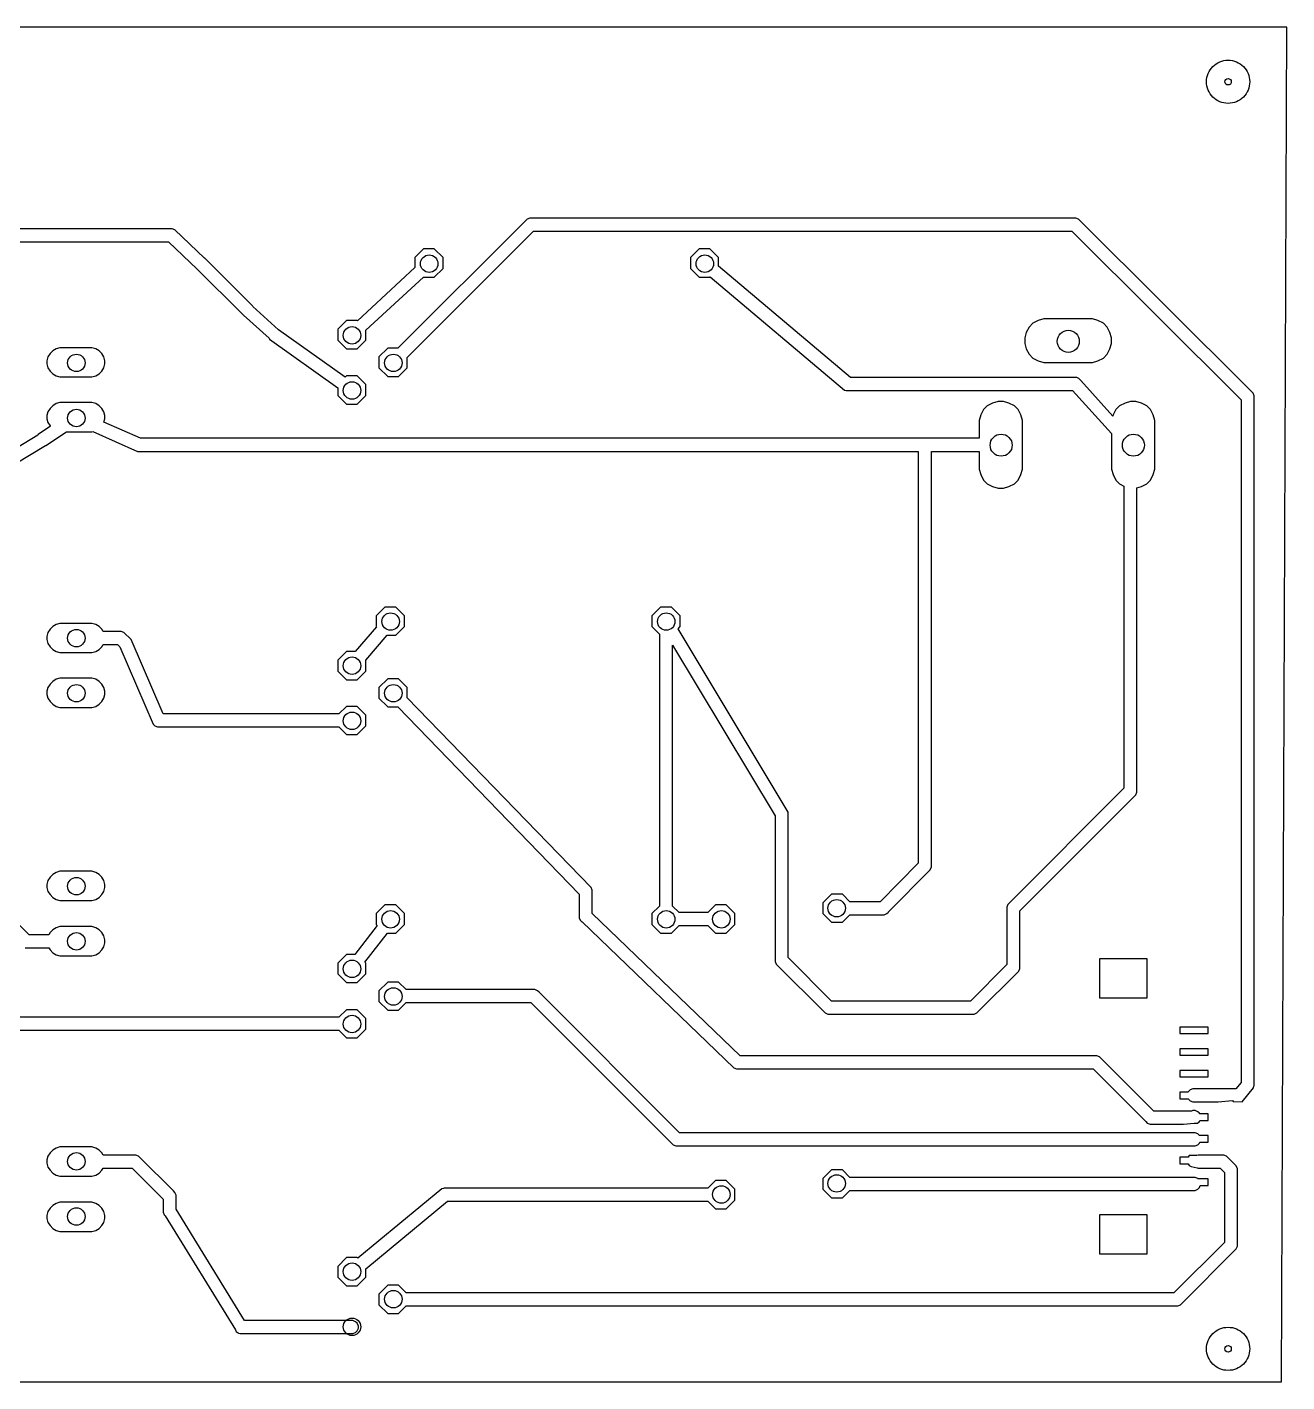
# Model space of a CAD drawing. Extents: x 0.23 to 3.83, y -3 to -0.54.
# Drawn here: x 1.544 to 3.829, y -3 to -0.543 of the extents above; entities that cross this region are included whole.
import ezdxf

# ---------------------------------------------------------------- set-up
doc = ezdxf.new("R2010")
doc.units = 0
doc.header["$LTSCALE"] = 100
doc.layers.add('LAYER_1', color=1, linetype='CONTINUOUS')
doc.layers.add('LAYER_2', color=7, linetype='CONTINUOUS')

msp = doc.modelspace()

# ---------------------------------------------------------------- linework, layer by layer
at = {"layer": 'LAYER_1', "color": 7}
msp.add_lwpolyline([(0.234427, -3.000424), (3.819427, -3.000424), (3.829427, -0.542924), (0.244427, -0.542924), (0.234427, -3.000424)], close=True, dxfattribs=at)
for points in [[(3.683594, -0.642091, -0.199588), (3.695066, -0.614396, -0.199589), (3.722761, -0.602924)], [(3.722761, -0.602924, -0.199589), (3.750456, -0.614396, -0.199588), (3.761927, -0.642091)], [(3.716927, -0.642091, -0.199589), (3.718636, -0.637966, -0.199588), (3.722761, -0.636258)], [(3.716927, -0.642091, -0.199589), (3.718636, -0.637966, -0.199588), (3.722761, -0.636258)], [(3.722761, -0.636258, -0.199588), (3.726885, -0.637966, -0.199589), (3.728594, -0.642091)], [(3.722761, -0.636258, -0.199588), (3.726885, -0.637966, -0.199589), (3.728594, -0.642091)], [(3.722761, -0.681258, -0.199589), (3.695066, -0.669786, -0.199588), (3.683594, -0.642091)], [(3.722761, -0.647924, -0.199587), (3.718636, -0.646216, -0.19959), (3.716927, -0.642091)], [(3.722761, -0.647924, -0.199587), (3.718636, -0.646216, -0.19959), (3.716927, -0.642091)], [(3.728594, -0.642091, -0.19959), (3.726885, -0.646216, -0.199587), (3.722761, -0.647924)], [(3.728594, -0.642091, -0.19959), (3.726885, -0.646216, -0.199587), (3.722761, -0.647924)], [(3.761927, -0.642091, -0.199588), (3.750456, -0.669786, -0.199589), (3.722761, -0.681258)], [(2.257761, -0.972091, -0.199589), (2.262398, -0.960895, -0.199589), (2.273594, -0.956258)], [(2.273594, -0.956258, -0.199589), (2.28479, -0.960895, -0.199588), (2.289427, -0.972091)], [(2.757761, -0.972091, -0.199589), (2.762398, -0.960895, -0.199589), (2.773594, -0.956258)], [(2.773594, -0.956258, -0.199589), (2.78479, -0.960895, -0.199588), (2.789427, -0.972091)], [(2.273594, -0.987924, -0.199588), (2.262398, -0.983287, -0.199589), (2.257761, -0.972091)], [(2.289427, -0.972091, -0.199589), (2.28479, -0.983287, -0.199589), (2.273594, -0.987924)], [(2.773594, -0.987924, -0.199588), (2.762398, -0.983287, -0.199589), (2.757761, -0.972091)], [(2.789427, -0.972091, -0.199589), (2.78479, -0.983287, -0.199589), (2.773594, -0.987924)], [(2.117761, -1.102091, -0.199589), (2.122398, -1.090895, -0.199589), (2.133594, -1.086258)], [(2.133594, -1.117924, -0.199588), (2.122398, -1.113287, -0.199589), (2.117761, -1.102091)], [(2.133594, -1.086258, -0.199589), (2.14479, -1.090895, -0.199588), (2.149427, -1.102091)], [(2.149427, -1.102091, -0.199589), (2.14479, -1.113287, -0.199589), (2.133594, -1.117924)], [(3.412761, -1.112924, -0.199589), (3.418618, -1.098782, -0.199589), (3.432761, -1.092924)], [(3.432761, -1.092924, -0.199589), (3.446903, -1.098782, -0.199589), (3.452761, -1.112924)], [(3.432761, -1.132924, -0.199589), (3.418618, -1.127066, -0.199589), (3.412761, -1.112924)], [(3.452761, -1.112924, -0.199589), (3.446903, -1.127066, -0.199589), (3.432761, -1.132924)], [(1.617761, -1.152091, -0.199589), (1.622398, -1.140895, -0.199589), (1.633594, -1.136258)], [(1.633594, -1.167924, -0.199588), (1.622398, -1.163287, -0.199589), (1.617761, -1.152091)], [(1.633594, -1.136258, -0.199589), (1.64479, -1.140895, -0.199588), (1.649427, -1.152091)], [(1.649427, -1.152091, -0.199589), (1.64479, -1.163287, -0.199589), (1.633594, -1.167924)], [(2.192761, -1.152091, -0.199589), (2.197398, -1.140895, -0.199589), (2.208594, -1.136258)], [(2.208594, -1.167924, -0.199588), (2.197398, -1.163287, -0.199589), (2.192761, -1.152091)], [(2.208594, -1.136258, -0.199589), (2.21979, -1.140895, -0.199588), (2.224427, -1.152091)], [(2.224427, -1.152091, -0.199589), (2.21979, -1.163287, -0.199589), (2.208594, -1.167924)], [(2.117761, -1.202091, -0.199589), (2.122398, -1.190895, -0.199589), (2.133594, -1.186258)], [(2.133594, -1.217924, -0.199588), (2.122398, -1.213287, -0.199589), (2.117761, -1.202091)], [(2.133594, -1.186258, -0.199589), (2.14479, -1.190895, -0.199588), (2.149427, -1.202091)], [(2.149427, -1.202091, -0.199589), (2.14479, -1.213287, -0.199589), (2.133594, -1.217924)], [(1.617761, -1.252091, -0.199589), (1.622398, -1.240895, -0.199589), (1.633594, -1.236258)], [(1.633594, -1.267924, -0.199588), (1.622398, -1.263287, -0.199589), (1.617761, -1.252091)], [(1.633594, -1.236258, -0.199589), (1.64479, -1.240895, -0.199588), (1.649427, -1.252091)], [(1.649427, -1.252091, -0.199589), (1.64479, -1.263287, -0.199589), (1.633594, -1.267924)], [(3.291094, -1.301258, -0.199589), (3.296952, -1.287115, -0.199589), (3.311094, -1.281258)], [(3.311094, -1.321258, -0.199589), (3.296952, -1.3154, -0.199589), (3.291094, -1.301258)], [(3.311094, -1.281258, -0.199589), (3.325236, -1.287115, -0.199589), (3.331094, -1.301258)], [(3.331094, -1.301258, -0.199589), (3.325236, -1.3154, -0.199589), (3.311094, -1.321258)], [(3.531094, -1.301258, -0.199589), (3.536952, -1.287115, -0.199589), (3.551094, -1.281258)], [(3.551094, -1.321258, -0.199589), (3.536952, -1.3154, -0.199589), (3.531094, -1.301258)], [(3.551094, -1.281258, -0.199589), (3.565236, -1.287115, -0.199589), (3.571094, -1.301258)], [(3.571094, -1.301258, -0.199589), (3.565236, -1.3154, -0.199589), (3.551094, -1.321258)], [(2.187761, -1.621258, -0.199588), (2.192398, -1.610062, -0.199589), (2.203594, -1.605424)], [(2.203594, -1.637091, -0.199589), (2.192398, -1.632453, -0.199588), (2.187761, -1.621258)], [(2.203594, -1.605424, -0.199589), (2.21479, -1.610062, -0.199588), (2.219427, -1.621258)], [(2.219427, -1.621258, -0.199588), (2.21479, -1.632453, -0.199589), (2.203594, -1.637091)], [(2.687761, -1.621258, -0.199588), (2.692398, -1.610062, -0.199589), (2.703594, -1.605424)], [(2.703594, -1.637091, -0.199589), (2.692398, -1.632453, -0.199588), (2.687761, -1.621258)], [(2.703594, -1.605424, -0.199589), (2.71479, -1.610062, -0.199588), (2.719427, -1.621258)], [(2.719427, -1.621258, -0.199588), (2.71479, -1.632453, -0.199589), (2.703594, -1.637091)], [(1.617761, -1.651258, -0.199588), (1.622398, -1.640062, -0.199589), (1.633594, -1.635424)], [(1.633594, -1.635424, -0.199589), (1.64479, -1.640062, -0.199588), (1.649427, -1.651258)], [(1.633594, -1.667091, -0.199589), (1.622398, -1.662453, -0.199588), (1.617761, -1.651258)], [(1.649427, -1.651258, -0.199588), (1.64479, -1.662453, -0.199589), (1.633594, -1.667091)], [(2.117761, -1.701258, -0.199588), (2.122398, -1.690062, -0.199589), (2.133594, -1.685424)], [(2.133594, -1.685424, -0.199589), (2.14479, -1.690062, -0.199588), (2.149427, -1.701258)], [(2.133594, -1.717091, -0.199589), (2.122398, -1.712453, -0.199588), (2.117761, -1.701258)], [(2.149427, -1.701258, -0.199588), (2.14479, -1.712453, -0.199589), (2.133594, -1.717091)], [(1.617761, -1.751258, -0.199588), (1.622398, -1.740062, -0.199589), (1.633594, -1.735424)], [(1.633594, -1.735424, -0.199589), (1.64479, -1.740062, -0.199588), (1.649427, -1.751258)], [(2.192761, -1.751258, -0.199588), (2.197398, -1.740062, -0.199589), (2.208594, -1.735424)], [(2.208594, -1.735424, -0.199589), (2.21979, -1.740062, -0.199588), (2.224427, -1.751258)], [(1.633594, -1.767091, -0.199589), (1.622398, -1.762453, -0.199588), (1.617761, -1.751258)], [(1.649427, -1.751258, -0.199588), (1.64479, -1.762453, -0.199589), (1.633594, -1.767091)], [(2.208594, -1.767091, -0.199589), (2.197398, -1.762453, -0.199588), (2.192761, -1.751258)], [(2.224427, -1.751258, -0.199588), (2.21979, -1.762453, -0.199589), (2.208594, -1.767091)], [(2.117761, -1.801258, -0.199588), (2.122398, -1.790062, -0.199589), (2.133594, -1.785424)], [(2.133594, -1.785424, -0.199589), (2.14479, -1.790062, -0.199588), (2.149427, -1.801258)], [(2.133594, -1.817091, -0.199589), (2.122398, -1.812453, -0.199588), (2.117761, -1.801258)], [(2.149427, -1.801258, -0.199588), (2.14479, -1.812453, -0.199589), (2.133594, -1.817091)], [(1.617761, -2.101258, -0.199588), (1.622398, -2.090062, -0.199589), (1.633594, -2.085424)], [(1.633594, -2.085424, -0.199589), (1.64479, -2.090062, -0.199588), (1.649427, -2.101258)], [(1.633594, -2.117091, -0.199589), (1.622398, -2.112453, -0.199588), (1.617761, -2.101258)], [(1.649427, -2.101258, -0.199588), (1.64479, -2.112453, -0.199589), (1.633594, -2.117091)], [(2.996927, -2.141258, -0.199588), (3.001565, -2.130062, -0.199588), (3.012761, -2.125424)], [(3.012761, -2.125424, -0.199588), (3.023956, -2.130062, -0.199588), (3.028594, -2.141258)], [(2.187761, -2.161258, -0.199588), (2.192398, -2.150062, -0.199589), (2.203594, -2.145424)], [(2.203594, -2.177091, -0.199589), (2.192398, -2.172453, -0.199588), (2.187761, -2.161258)], [(2.203594, -2.145424, -0.199589), (2.21479, -2.150062, -0.199588), (2.219427, -2.161258)], [(2.219427, -2.161258, -0.199588), (2.21479, -2.172453, -0.199589), (2.203594, -2.177091)], [(2.687761, -2.161258, -0.199588), (2.692398, -2.150062, -0.199589), (2.703594, -2.145424)], [(2.703594, -2.177091, -0.199589), (2.692398, -2.172453, -0.199588), (2.687761, -2.161258)], [(2.703594, -2.145424, -0.199589), (2.71479, -2.150062, -0.199588), (2.719427, -2.161258)], [(2.719427, -2.161258, -0.199588), (2.71479, -2.172453, -0.199589), (2.703594, -2.177091)], [(2.787761, -2.161258, -0.199588), (2.792398, -2.150062, -0.199589), (2.803594, -2.145424)], [(2.803594, -2.177091, -0.199589), (2.792398, -2.172453, -0.199588), (2.787761, -2.161258)], [(2.803594, -2.145424, -0.199589), (2.81479, -2.150062, -0.199588), (2.819427, -2.161258)], [(2.819427, -2.161258, -0.199588), (2.81479, -2.172453, -0.199589), (2.803594, -2.177091)], [(3.012761, -2.157091, -0.199588), (3.001565, -2.152453, -0.199588), (2.996927, -2.141258)], [(3.028594, -2.141258, -0.199588), (3.023956, -2.152453, -0.199588), (3.012761, -2.157091)], [(1.617761, -2.201258, -0.199588), (1.622398, -2.190062, -0.199589), (1.633594, -2.185424)], [(1.633594, -2.185424, -0.199589), (1.64479, -2.190062, -0.199588), (1.649427, -2.201258)], [(1.633594, -2.217091, -0.199589), (1.622398, -2.212453, -0.199588), (1.617761, -2.201258)], [(1.649427, -2.201258, -0.199588), (1.64479, -2.212453, -0.199589), (1.633594, -2.217091)], [(2.117761, -2.251258, -0.199588), (2.122398, -2.240062, -0.199589), (2.133594, -2.235424)], [(2.133594, -2.235424, -0.199589), (2.14479, -2.240062, -0.199588), (2.149427, -2.251258)], [(2.133594, -2.267091, -0.199589), (2.122398, -2.262453, -0.199588), (2.117761, -2.251258)], [(2.149427, -2.251258, -0.199588), (2.14479, -2.262453, -0.199589), (2.133594, -2.267091)], [(2.192761, -2.301258, -0.199588), (2.197398, -2.290062, -0.199589), (2.208594, -2.285424)], [(2.208594, -2.285424, -0.199589), (2.21979, -2.290062, -0.199588), (2.224427, -2.301258)], [(2.208594, -2.317091, -0.199589), (2.197398, -2.312453, -0.199588), (2.192761, -2.301258)], [(2.224427, -2.301258, -0.199588), (2.21979, -2.312453, -0.199589), (2.208594, -2.317091)], [(2.117761, -2.351258, -0.199588), (2.122398, -2.340062, -0.199589), (2.133594, -2.335424)], [(2.133594, -2.367091, -0.199589), (2.122398, -2.362453, -0.199588), (2.117761, -2.351258)], [(2.133594, -2.335424, -0.199589), (2.14479, -2.340062, -0.199588), (2.149427, -2.351258)], [(2.149427, -2.351258, -0.199588), (2.14479, -2.362453, -0.199589), (2.133594, -2.367091)], [(1.617761, -2.600424, -0.199589), (1.622398, -2.589228, -0.199588), (1.633594, -2.584591)], [(1.633594, -2.616258, -0.199589), (1.622398, -2.61162, -0.199589), (1.617761, -2.600424)], [(1.633594, -2.584591, -0.199589), (1.64479, -2.589228, -0.199589), (1.649427, -2.600424)], [(1.649427, -2.600424, -0.199588), (1.64479, -2.61162, -0.199589), (1.633594, -2.616258)], [(2.996927, -2.640424, -0.199589), (3.001565, -2.629228, -0.199588), (3.012761, -2.624591)], [(3.012761, -2.624591, -0.199588), (3.023956, -2.629228, -0.199589), (3.028594, -2.640424)], [(2.787761, -2.660424, -0.199589), (2.792398, -2.649228, -0.199588), (2.803594, -2.644591)], [(2.803594, -2.644591, -0.199589), (2.81479, -2.649228, -0.199589), (2.819427, -2.660424)], [(3.012761, -2.656258, -0.199588), (3.001565, -2.65162, -0.199589), (2.996927, -2.640424)], [(3.028594, -2.640424, -0.199589), (3.023956, -2.65162, -0.199588), (3.012761, -2.656258)], [(2.803594, -2.676258, -0.199589), (2.792398, -2.67162, -0.199589), (2.787761, -2.660424)], [(2.819427, -2.660424, -0.199588), (2.81479, -2.67162, -0.199589), (2.803594, -2.676258)], [(1.617761, -2.700424, -0.199589), (1.622398, -2.689228, -0.199588), (1.633594, -2.684591)], [(1.633594, -2.716258, -0.199589), (1.622398, -2.71162, -0.199589), (1.617761, -2.700424)], [(1.633594, -2.684591, -0.199589), (1.64479, -2.689228, -0.199589), (1.649427, -2.700424)], [(1.649427, -2.700424, -0.199588), (1.64479, -2.71162, -0.199589), (1.633594, -2.716258)], [(2.117761, -2.800424, -0.199589), (2.122398, -2.789228, -0.199588), (2.133594, -2.784591)], [(2.133594, -2.816258, -0.199589), (2.122398, -2.81162, -0.199589), (2.117761, -2.800424)], [(2.133594, -2.784591, -0.199589), (2.14479, -2.789228, -0.199589), (2.149427, -2.800424)], [(2.149427, -2.800424, -0.199588), (2.14479, -2.81162, -0.199589), (2.133594, -2.816258)], [(2.192761, -2.850424, -0.199589), (2.197398, -2.839228, -0.199588), (2.208594, -2.834591)], [(2.208594, -2.866258, -0.199589), (2.197398, -2.86162, -0.199589), (2.192761, -2.850424)], [(2.208594, -2.834591, -0.199589), (2.21979, -2.839228, -0.199589), (2.224427, -2.850424)], [(2.224427, -2.850424, -0.199588), (2.21979, -2.86162, -0.199589), (2.208594, -2.866258)], [(2.117761, -2.900424, -0.199589), (2.122398, -2.889228, -0.199588), (2.133594, -2.884591)], [(2.133594, -2.884591, -0.199589), (2.14479, -2.889228, -0.199589), (2.149427, -2.900424)], [(2.133594, -2.916258, -0.199589), (2.122398, -2.91162, -0.199589), (2.117761, -2.900424)], [(2.149427, -2.900424, -0.199588), (2.14479, -2.91162, -0.199589), (2.133594, -2.916258)], [(3.683594, -2.940424, -0.199588), (3.695066, -2.912729, -0.199589), (3.722761, -2.901258)], [(3.722761, -2.901258, -0.199589), (3.750456, -2.912729, -0.199588), (3.761927, -2.940424)], [(3.722761, -2.979591, -0.199589), (3.695066, -2.968119, -0.199588), (3.683594, -2.940424)], [(3.716927, -2.940424, -0.19959), (3.718636, -2.936299, -0.199587), (3.722761, -2.934591)], [(3.716927, -2.940424, -0.19959), (3.718636, -2.936299, -0.199587), (3.722761, -2.934591)], [(3.722761, -2.946258, -0.199588), (3.718636, -2.944549, -0.199589), (3.716927, -2.940424)], [(3.722761, -2.946258, -0.199588), (3.718636, -2.944549, -0.199589), (3.716927, -2.940424)], [(3.722761, -2.934591, -0.199587), (3.726885, -2.936299, -0.19959), (3.728594, -2.940424)], [(3.722761, -2.934591, -0.199587), (3.726885, -2.936299, -0.19959), (3.728594, -2.940424)], [(3.728594, -2.940424, -0.199589), (3.726885, -2.944549, -0.199588), (3.722761, -2.946258)], [(3.728594, -2.940424, -0.199589), (3.726885, -2.944549, -0.199588), (3.722761, -2.946258)], [(3.761927, -2.940424, -0.199588), (3.750456, -2.968119, -0.199589), (3.722761, -2.979591)]]:
    msp.add_lwpolyline(points, format="xyb", dxfattribs=at)
at = {"layer": 'LAYER_2', "color": 4}
for points in [[(0.972523, -0.932532), (1.800883, -0.932532), (1.85278, -0.981745), (1.933488, -1.062454), (1.936441, -1.065406), (1.93698, -1.065622), (1.983035, -1.107412), (1.983685, -1.108713), (2.107701, -1.197296), (2.107701, -1.197296), (2.107701, -1.211076), (2.123449, -1.226824), (2.143134, -1.226824), (2.158882, -1.211076), (2.158882, -1.191391), (2.143134, -1.175643), (2.123449, -1.175643), (2.120906, -1.178185), (2.000202, -1.091968), (1.953562, -1.049647), (1.953173, -1.048674), (1.869512, -0.965013), (1.866559, -0.96206), (1.866281, -0.961948), (1.812425, -0.910879), (1.807504, -0.90891), (1.802583, -0.90891), (0.972858, -0.90891)], [(1.469906, -1.366758), (1.577709, -1.30172), (1.578173, -1.301627), (1.615369, -1.277021), (1.661835, -1.277021), (1.663323, -1.276595), (1.744512, -1.312454), (1.745496, -1.312454), (1.749433, -1.312454), (3.16085, -1.312454), (3.16085, -2.059562), (3.091892, -2.129383), (3.036835, -2.129383), (3.023055, -2.115603), (3.00337, -2.115603), (2.987622, -2.131351), (2.987622, -2.151036), (3.00337, -2.166784), (3.023055, -2.166784), (3.036835, -2.153005), (3.094906, -2.153005), (3.098843, -2.153005), (3.103764, -2.151036), (3.106717, -2.148084), (3.106741, -2.148021), (3.182504, -2.071312), (3.184473, -2.066391), (3.184473, -2.062454), (3.184473, -1.312454), (3.271087, -1.312454), (3.271087, -1.312454), (3.271087, -1.344934), (3.274039, -1.354776), (3.278961, -1.364619), (3.28585, -1.371509), (3.295693, -1.37643), (3.305536, -1.379383), (3.315378, -1.379383), (3.325221, -1.37643), (3.335063, -1.371509), (3.341953, -1.364619), (3.346874, -1.354776), (3.349827, -1.344934), (3.349827, -1.256351), (3.346874, -1.246509), (3.341953, -1.236666), (3.335063, -1.229776), (3.325221, -1.224855), (3.315378, -1.221902), (3.305536, -1.221902), (3.295693, -1.224855), (3.28585, -1.229776), (3.278961, -1.236666), (3.274039, -1.246509), (3.271087, -1.256351), (3.271087, -1.288832), (3.17463, -1.288832), (3.170693, -1.288832), (1.749897, -1.288832), (1.683688, -1.259589), (1.685457, -1.253398), (1.685457, -1.247493), (1.683488, -1.240603), (1.679551, -1.234698), (1.67463, -1.229776), (1.668724, -1.225839), (1.661835, -1.223871), (1.603764, -1.223871), (1.596874, -1.225839), (1.590969, -1.229776), (1.586047, -1.234698), (1.58211, -1.240603), (1.580142, -1.247493), (1.580142, -1.253398), (1.58211, -1.260288), (1.586047, -1.266194), (1.586904, -1.26705), (1.564394, -1.281942), (1.563677, -1.283374), (1.455115, -1.348871)], [(1.540772, -2.213044), (1.544709, -2.213044), (1.583423, -2.213044), (1.586047, -2.216981), (1.590969, -2.221902), (1.596874, -2.225839), (1.603764, -2.227808), (1.661835, -2.227808), (1.668724, -2.225839), (1.67463, -2.221902), (1.679551, -2.216981), (1.683488, -2.211076), (1.685457, -2.204186), (1.685457, -2.19828), (1.683488, -2.191391), (1.679551, -2.185485), (1.67463, -2.180564), (1.668724, -2.176627), (1.661835, -2.174658), (1.603764, -2.174658), (1.596874, -2.176627), (1.590969, -2.180564), (1.586047, -2.185485), (1.583423, -2.189422), (1.547661, -2.189422), (1.494512, -2.136272)], [(1.187516, -2.36265), (2.109669, -2.36265), (2.123449, -2.37643), (2.143134, -2.37643), (2.158882, -2.360682), (2.158882, -2.340997), (2.143134, -2.325249), (2.123449, -2.325249), (2.109669, -2.339028), (1.184473, -2.339028)]]:
    msp.add_lwpolyline(points, dxfattribs=at)
for points in [[(2.216953, -1.125446), (2.198252, -1.125446), (2.182504, -1.141194), (2.182504, -1.160879), (2.198252, -1.176627), (2.217937, -1.176627), (2.233685, -1.160879), (2.233685, -1.142178), (2.463016, -0.912847), (3.439409, -0.912847), (3.74648, -1.218965), (3.74648, -2.457092), (3.736903, -2.46895), (3.658882, -2.46895), (3.653961, -2.470918), (3.651008, -2.473871), (3.650614, -2.474855), (3.63526, -2.474855), (3.63526, -2.486666), (3.650614, -2.486666), (3.651008, -2.48765), (3.653961, -2.490603), (3.658882, -2.492572), (3.704614, -2.492572), (3.730704, -2.490237), (3.731717, -2.491587), (3.748449, -2.492572), (3.769118, -2.466981), (3.769709, -2.464028), (3.770102, -2.463044), (3.770102, -2.46206), (3.770102, -2.457139), (3.770102, -1.215997), (3.770102, -1.21206), (3.768134, -1.207139), (3.765181, -1.204186), (3.765166, -1.20418), (3.451205, -0.891194), (3.446284, -0.889225), (3.442347, -0.889225), (2.460063, -0.889225), (2.456126, -0.889225), (2.451205, -0.891194), (2.448252, -0.894147), (2.216953, -1.125446)], [(2.143393, -1.075508), (2.143134, -1.075249), (2.123449, -1.075249), (2.107701, -1.090997), (2.107701, -1.110682), (2.123449, -1.12643), (2.143134, -1.12643), (2.158882, -1.110682), (2.158882, -1.09248), (2.262953, -0.99625), (2.263213, -0.996509), (2.282898, -0.996509), (2.298646, -0.980761), (2.298646, -0.961076), (2.282898, -0.945328), (2.263213, -0.945328), (2.247465, -0.961076), (2.247465, -0.979278), (2.143393, -1.075508)], [(2.778961, -2.17269), (2.79274, -2.186469), (2.812425, -2.186469), (2.828173, -2.170721), (2.828173, -2.151036), (2.812425, -2.135288), (2.79274, -2.135288), (2.778961, -2.149068), (2.726795, -2.149068), (2.714984, -2.137257), (2.714984, -1.663832), (2.901008, -1.973871), (2.901008, -2.233713), (2.901008, -2.23765), (2.902976, -2.242572), (2.905929, -2.245524), (2.988606, -2.328202), (2.991559, -2.331154), (2.99648, -2.333123), (3.000417, -2.333123), (3.258291, -2.333123), (3.262228, -2.333123), (3.26715, -2.331154), (3.270102, -2.328202), (3.339984, -2.25832), (3.342937, -2.255367), (3.344906, -2.250446), (3.344906, -2.246509), (3.344906, -2.146115), (3.552583, -1.938438), (3.555536, -1.935485), (3.557504, -1.930564), (3.557504, -1.926627), (3.557504, -1.378792), (3.565378, -1.37643), (3.575221, -1.371509), (3.58211, -1.364619), (3.587032, -1.354776), (3.589984, -1.344934), (3.589984, -1.256351), (3.587032, -1.246509), (3.58211, -1.236666), (3.575221, -1.229776), (3.565378, -1.224855), (3.555536, -1.221902), (3.545693, -1.221902), (3.53585, -1.224855), (3.526008, -1.229776), (3.519118, -1.236666), (3.514197, -1.246509), (3.51362, -1.248431), (3.455364, -1.184071), (3.455142, -1.183517), (3.452189, -1.180564), (3.448252, -1.178595), (3.447268, -1.178595), (3.443331, -1.178595), (3.038072, -1.178595), (2.798646, -0.976691), (2.798646, -0.961076), (2.782898, -0.945328), (2.763213, -0.945328), (2.747465, -0.961076), (2.747465, -0.980761), (2.763213, -0.996509), (2.782898, -0.996509), (2.783503, -0.995903), (3.026992, -1.201233), (3.029945, -1.201824), (3.030929, -1.202217), (3.031913, -1.202217), (3.03585, -1.202217), (3.440802, -1.202217), (3.511244, -1.280039), (3.511244, -1.344934), (3.514197, -1.354776), (3.519118, -1.364619), (3.526008, -1.371509), (3.533882, -1.375446), (3.533882, -1.923674), (3.326205, -2.131351), (3.323252, -2.134304), (3.321284, -2.139225), (3.321284, -2.143162), (3.321284, -2.243556), (3.255339, -2.309501), (3.00337, -2.309501), (2.92463, -2.230761), (2.92463, -1.971902), (2.92463, -1.96895), (2.92463, -1.966981), (2.72495, -1.634181), (2.728764, -1.630367), (2.728764, -1.610682), (2.713016, -1.594934), (2.693331, -1.594934), (2.677583, -1.610682), (2.677583, -1.630367), (2.691362, -1.644147), (2.691362, -2.137257), (2.677583, -2.151036), (2.677583, -2.170721), (2.693331, -2.186469), (2.713016, -2.186469), (2.726795, -2.17269), (2.778961, -2.17269)], [(3.476795, -1.072296), (3.388213, -1.072296), (3.37837, -1.075249), (3.368528, -1.08017), (3.361638, -1.08706), (3.356717, -1.096902), (3.353764, -1.106745), (3.353764, -1.116587), (3.356717, -1.12643), (3.361638, -1.136272), (3.368528, -1.143162), (3.37837, -1.148084), (3.388213, -1.151036), (3.476795, -1.151036), (3.486638, -1.148084), (3.49648, -1.143162), (3.50337, -1.136272), (3.508291, -1.12643), (3.511244, -1.116587), (3.511244, -1.106745), (3.508291, -1.096902), (3.50337, -1.08706), (3.49648, -1.08017), (3.486638, -1.075249), (3.476795, -1.072296)], [(1.661835, -1.124461), (1.603764, -1.124461), (1.596874, -1.12643), (1.590969, -1.130367), (1.586047, -1.135288), (1.58211, -1.141194), (1.580142, -1.148084), (1.580142, -1.153989), (1.58211, -1.160879), (1.586047, -1.166784), (1.590969, -1.171706), (1.596874, -1.175643), (1.603764, -1.177611), (1.661835, -1.177611), (1.668724, -1.175643), (1.67463, -1.171706), (1.679551, -1.166784), (1.683488, -1.160879), (1.685457, -1.153989), (1.685457, -1.148084), (1.683488, -1.141194), (1.679551, -1.135288), (1.67463, -1.130367), (1.668724, -1.12643), (1.661835, -1.124461)], [(2.139403, -1.675643), (2.123449, -1.675643), (2.107701, -1.691391), (2.107701, -1.711076), (2.123449, -1.726824), (2.143134, -1.726824), (2.158882, -1.711076), (2.158882, -1.691391), (2.158464, -1.690972), (2.197062, -1.646115), (2.213016, -1.646115), (2.228764, -1.630367), (2.228764, -1.610682), (2.213016, -1.594934), (2.193331, -1.594934), (2.177583, -1.610682), (2.177583, -1.630367), (2.178001, -1.630785), (2.139403, -1.675643)], [(2.109669, -1.812454), (2.123449, -1.826233), (2.143134, -1.826233), (2.158882, -1.810485), (2.158882, -1.7908), (2.143134, -1.775052), (2.123449, -1.775052), (2.109669, -1.788832), (1.790886, -1.788832), (1.732701, -1.653989), (1.729748, -1.651036), (1.722858, -1.644147), (1.719906, -1.641194), (1.714984, -1.639225), (1.711047, -1.639225), (1.682176, -1.639225), (1.679551, -1.635288), (1.67463, -1.630367), (1.668724, -1.62643), (1.661835, -1.624461), (1.603764, -1.624461), (1.596874, -1.62643), (1.590969, -1.630367), (1.586047, -1.635288), (1.58211, -1.641194), (1.580142, -1.648084), (1.580142, -1.653989), (1.58211, -1.660879), (1.586047, -1.666784), (1.590969, -1.671706), (1.596874, -1.675643), (1.603764, -1.677611), (1.661835, -1.677611), (1.668724, -1.675643), (1.67463, -1.671706), (1.679551, -1.666784), (1.682176, -1.662847), (1.708095, -1.662847), (1.712541, -1.667294), (1.773055, -1.807532), (1.776008, -1.810485), (1.780929, -1.812454), (1.78585, -1.812454), (2.109669, -1.812454)], [(1.661835, -1.723871), (1.603764, -1.723871), (1.596874, -1.725839), (1.590969, -1.729776), (1.586047, -1.734698), (1.58211, -1.740603), (1.580142, -1.747493), (1.580142, -1.753398), (1.58211, -1.760288), (1.586047, -1.766194), (1.590969, -1.771115), (1.596874, -1.775052), (1.603764, -1.777021), (1.661835, -1.777021), (1.668724, -1.775052), (1.67463, -1.771115), (1.679551, -1.766194), (1.683488, -1.760288), (1.685457, -1.753398), (1.685457, -1.747493), (1.683488, -1.740603), (1.679551, -1.734698), (1.67463, -1.729776), (1.668724, -1.725839), (1.661835, -1.723871)], [(2.233685, -1.759879), (2.233685, -1.740603), (2.217937, -1.724855), (2.198252, -1.724855), (2.182504, -1.740603), (2.182504, -1.760288), (2.198252, -1.776036), (2.216395, -1.776036), (2.545693, -2.115452), (2.545693, -2.153989), (2.545693, -2.157926), (2.545693, -2.15891), (2.547661, -2.162847), (2.550614, -2.1658), (2.550819, -2.165882), (2.826205, -2.430564), (2.831126, -2.432532), (2.836047, -2.432532), (3.47778, -2.432532), (3.573252, -2.528005), (3.576205, -2.530958), (3.581126, -2.532926), (3.585063, -2.532926), (3.641801, -2.532926), (3.66096, -2.530958), (3.66774, -2.530958), (3.668517, -2.530181), (3.670693, -2.528005), (3.67148, -2.526036), (3.686441, -2.526036), (3.686441, -2.514225), (3.671087, -2.514225), (3.670693, -2.513241), (3.66774, -2.510288), (3.662819, -2.50832), (3.658882, -2.50832), (3.656421, -2.509304), (3.588016, -2.509304), (3.492543, -2.413832), (3.489591, -2.410879), (3.484669, -2.40891), (3.480732, -2.40891), (2.837817, -2.40891), (2.569315, -2.150845), (2.569315, -2.113635), (2.569315, -2.108713), (2.567347, -2.103792), (2.233685, -1.759879)], [(1.661835, -2.074265), (1.603764, -2.074265), (1.596874, -2.076233), (1.590969, -2.08017), (1.586047, -2.085091), (1.58211, -2.090997), (1.580142, -2.097887), (1.580142, -2.103792), (1.58211, -2.110682), (1.586047, -2.116587), (1.590969, -2.121509), (1.596874, -2.125446), (1.603764, -2.127414), (1.661835, -2.127414), (1.668724, -2.125446), (1.67463, -2.121509), (1.679551, -2.116587), (1.683488, -2.110682), (1.685457, -2.103792), (1.685457, -2.097887), (1.683488, -2.090997), (1.679551, -2.085091), (1.67463, -2.08017), (1.668724, -2.076233), (1.661835, -2.074265)], [(2.138565, -2.224855), (2.123449, -2.224855), (2.107701, -2.240603), (2.107701, -2.260288), (2.123449, -2.276036), (2.143134, -2.276036), (2.158882, -2.260288), (2.158882, -2.240603), (2.157111, -2.238833), (2.1979, -2.186469), (2.213016, -2.186469), (2.228764, -2.170721), (2.228764, -2.151036), (2.213016, -2.135288), (2.193331, -2.135288), (2.177583, -2.151036), (2.177583, -2.170721), (2.179353, -2.172492), (2.138565, -2.224855)], [(3.489591, -2.232729), (3.489591, -2.303595), (3.576205, -2.303595), (3.576205, -2.232729), (3.489591, -2.232729)], [(2.231717, -2.288832), (2.217937, -2.275052), (2.198252, -2.275052), (2.182504, -2.2908), (2.182504, -2.310485), (2.198252, -2.326233), (2.217937, -2.326233), (2.231717, -2.312454), (2.458095, -2.312454), (2.713016, -2.567375), (2.715969, -2.570328), (2.72089, -2.572296), (2.724827, -2.572296), (3.662819, -2.572296), (3.66774, -2.570328), (3.670693, -2.567375), (3.67148, -2.565406), (3.686441, -2.565406), (3.686441, -2.553595), (3.670693, -2.553595), (3.66774, -2.550643), (3.662819, -2.548674), (2.72778, -2.548674), (2.472858, -2.293753), (2.469906, -2.2908), (2.464984, -2.288832), (2.461047, -2.288832), (2.231717, -2.288832)], [(3.63526, -2.356745), (3.63526, -2.368556), (3.686441, -2.368556), (3.686441, -2.356745), (3.63526, -2.356745)], [(3.63526, -2.396115), (3.63526, -2.407926), (3.686441, -2.407926), (3.686441, -2.396115), (3.63526, -2.396115)], [(3.63526, -2.435485), (3.63526, -2.447296), (3.686441, -2.447296), (3.686441, -2.435485), (3.63526, -2.435485)], [(1.682176, -2.589028), (1.679551, -2.585091), (1.67463, -2.58017), (1.668724, -2.576233), (1.661835, -2.574265), (1.603764, -2.574265), (1.596874, -2.576233), (1.590969, -2.58017), (1.586047, -2.585091), (1.58211, -2.590997), (1.580142, -2.597887), (1.580142, -2.603792), (1.58211, -2.610682), (1.586047, -2.616587), (1.590969, -2.621509), (1.596874, -2.625446), (1.603764, -2.627414), (1.661835, -2.627414), (1.668724, -2.625446), (1.67463, -2.621509), (1.679551, -2.616587), (1.682176, -2.61265), (1.734669, -2.61265), (1.790772, -2.668753), (1.790772, -2.690406), (1.790772, -2.692375), (1.79274, -2.697296), (1.794896, -2.699452), (1.921955, -2.906159), (1.922661, -2.907926), (1.923646, -2.90891), (1.925614, -2.910879), (1.92702, -2.911441), (1.927583, -2.911863), (1.928567, -2.91206), (1.930536, -2.912847), (1.932504, -2.912847), (2.13526, -2.912847), (2.140181, -2.910879), (2.143134, -2.907926), (2.145102, -2.903005), (2.145102, -2.899068), (2.143134, -2.894147), (2.140181, -2.891194), (2.13526, -2.889225), (1.938491, -2.889225), (1.814394, -2.687336), (1.814394, -2.6658), (1.814394, -2.661863), (1.812425, -2.656942), (1.809473, -2.653989), (1.749433, -2.59395), (1.74648, -2.590997), (1.741559, -2.589028), (1.737622, -2.589028), (1.682176, -2.589028)], [(3.708095, -2.61265), (3.715969, -2.620524), (3.715969, -2.747493), (3.624433, -2.839028), (2.231717, -2.839028), (2.217937, -2.825249), (2.198252, -2.825249), (2.182504, -2.840997), (2.182504, -2.860682), (2.198252, -2.87643), (2.217937, -2.87643), (2.231717, -2.86265), (3.627386, -2.86265), (3.631323, -2.86265), (3.636244, -2.860682), (3.639197, -2.857729), (3.734669, -2.762257), (3.737622, -2.759304), (3.739591, -2.754383), (3.739591, -2.750446), (3.739591, -2.617572), (3.739591, -2.613635), (3.737622, -2.608713), (3.734669, -2.605761), (3.722858, -2.59395), (3.719906, -2.590997), (3.714984, -2.589028), (3.711047, -2.589028), (3.668724, -2.589028), (3.666264, -2.590013), (3.651992, -2.590013), (3.650516, -2.592965), (3.63526, -2.592965), (3.63526, -2.604776), (3.650516, -2.604776), (3.651992, -2.607729), (3.655929, -2.609698), (3.666756, -2.611863), (3.668724, -2.61265), (3.670693, -2.61265), (3.708095, -2.61265)], [(3.672268, -2.644147), (3.686441, -2.644147), (3.686441, -2.632335), (3.668724, -2.632335), (3.66774, -2.631351), (3.662819, -2.629383), (3.036835, -2.629383), (3.023055, -2.615603), (3.00337, -2.615603), (2.987622, -2.631351), (2.987622, -2.651036), (3.00337, -2.666784), (3.023055, -2.666784), (3.036835, -2.653005), (3.662819, -2.653005), (3.66774, -2.651036), (3.670693, -2.648084), (3.672268, -2.644147)], [(2.778961, -2.67269), (2.79274, -2.686469), (2.812425, -2.686469), (2.828173, -2.670721), (2.828173, -2.651036), (2.812425, -2.635288), (2.79274, -2.635288), (2.778961, -2.649068), (2.30652, -2.649068), (2.301598, -2.649068), (2.300614, -2.649068), (2.29963, -2.649461), (2.296677, -2.650052), (2.144349, -2.776267), (2.143134, -2.775052), (2.123449, -2.775052), (2.107701, -2.7908), (2.107701, -2.810485), (2.123449, -2.826233), (2.143134, -2.826233), (2.158882, -2.810485), (2.158882, -2.795159), (2.306689, -2.67269), (2.778961, -2.67269)], [(1.661835, -2.674658), (1.603764, -2.674658), (1.596874, -2.676627), (1.590969, -2.680564), (1.586047, -2.685485), (1.58211, -2.691391), (1.580142, -2.69828), (1.580142, -2.704186), (1.58211, -2.711076), (1.586047, -2.716981), (1.590969, -2.721902), (1.596874, -2.725839), (1.603764, -2.727808), (1.661835, -2.727808), (1.668724, -2.725839), (1.67463, -2.721902), (1.679551, -2.716981), (1.683488, -2.711076), (1.685457, -2.704186), (1.685457, -2.69828), (1.683488, -2.691391), (1.679551, -2.685485), (1.67463, -2.680564), (1.668724, -2.676627), (1.661835, -2.674658)], [(3.489591, -2.697296), (3.489591, -2.768162), (3.576205, -2.768162), (3.576205, -2.697296), (3.489591, -2.697296)]]:
    msp.add_lwpolyline(points, close=True, dxfattribs=at)

doc.saveas('drawing.dxf')
